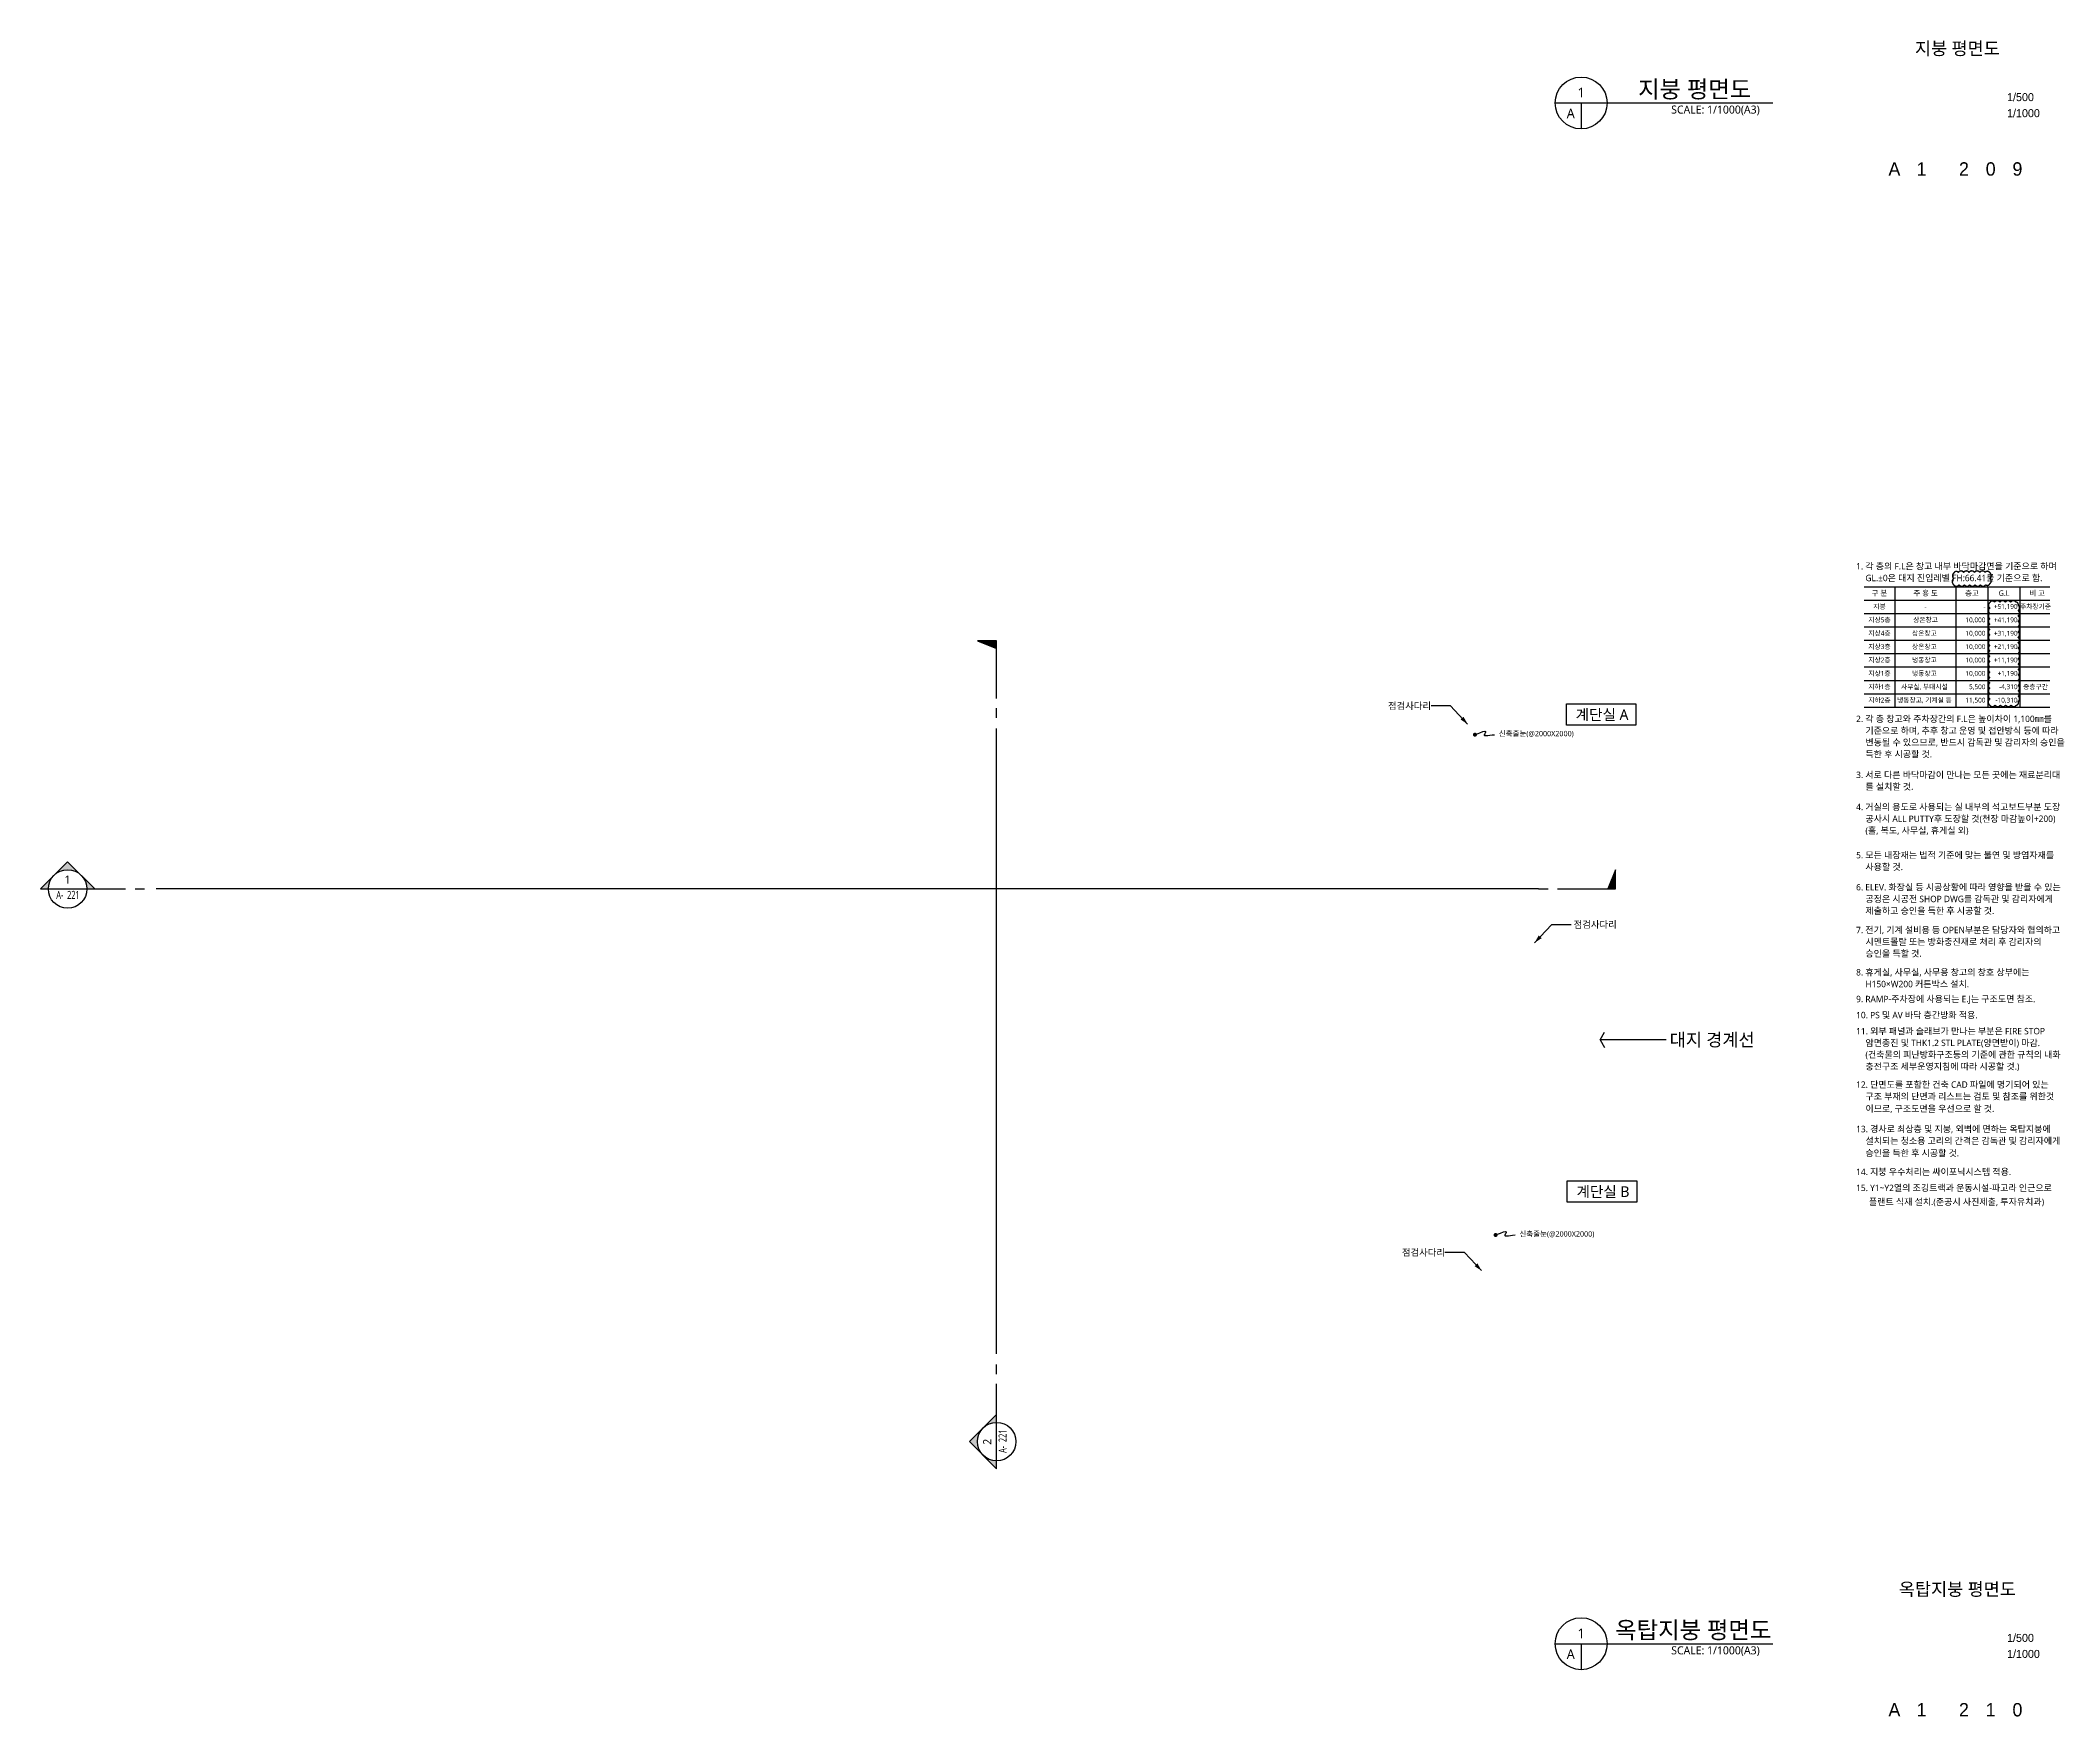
# Model space of a CAD drawing. Header units: millimetres. Extents: x 44005917 to 45882162, y -1242106 to 1898904.
# Drawn here: x 44064527 to 44442040, y -1242106 to -928787 of the extents above; entities that cross this region are included whole.
import ezdxf
from ezdxf.enums import TextEntityAlignment as Align

# ---------------------------------------------------------------- set-up
doc = ezdxf.new("R2010")
doc.units = ezdxf.units.MM
doc.header["$LTSCALE"] = 1000
doc.header["$MEASUREMENT"] = 0
doc.linetypes.add('ACAD_ISO03W100', pattern=[30, 12, -18])
doc.layers.get('0').update_dxf_attribs({"linetype": 'CONTINUOUS'})
doc.layers.get('Defpoints').update_dxf_attribs({"color": 171, "linetype": 'CONTINUOUS'})
for name, color, linetype in [('LED', 7, 'CONTINUOUS'), ('SYM', 7, 'CONTINUOUS'), ('TEXT', 3, 'CONTINUOUS'), ('TEXT(MIN)', 7, 'CONTINUOUS'), ('TEXT(노트)', 7, 'CONTINUOUS'), ('TEXT(실명)', 3, 'CONTINUOUS'), ('TEXT-TITLE', 6, 'CONTINUOUS'), ('TEXT-기입', 6, 'CONTINUOUS'), ('TITLE', 7, 'CONTINUOUS')]:
    doc.layers.add(name, color=color, linetype=linetype)
doc.layers.add('VE변경사항적용-20220616', color=10, linetype='CONTINUOUS', plot=False)
doc.styles.add('CGS', font='cgse', dxfattribs={"bigfont": 'cgs'})
doc.styles.add('나눔바른고딕', font='NanumBarunGothic.ttf')

# ---------------------------------------------------------------- blocks, each defined once
blk = doc.blocks.new('A$C31C7260E')
at = {"layer": 'TITLE'}
for points in [[(0, 0), (0, 4000), (13000, 4000), (13000, 0)], [(13000, 0), (0, 0)]]:
    blk.add_lwpolyline(points, dxfattribs=at)
blk = doc.blocks.new('sadnjfknkfggfhfgh')
at = {"layer": 'TEXT(MIN)'}
for points in [[(43152817, 1561090), (43187500, 1561090)], [(43158517, 1561090), (43158517, 1538590)], [(43169917, 1561090), (43169917, 1538590)], [(43175917, 1561090), (43175917, 1538590)], [(43181917, 1561090), (43181917, 1538590)], [(43152817, 1558590), (43187500, 1558590)], [(43152817, 1556090), (43187500, 1556090)], [(43152817, 1553590), (43187500, 1553590)], [(43152817, 1551090), (43187500, 1551090)], [(43152817, 1548590), (43187500, 1548590)], [(43152817, 1546090), (43187500, 1546090)], [(43152817, 1543590), (43187500, 1543590)], [(43152817, 1541090), (43187500, 1541090)], [(43152817, 1538590), (43187500, 1538590)]]:
    blk.add_lwpolyline(points, dxfattribs=at)
at = {"layer": 'VE변경사항적용-20220616', "linetype": 'ACAD_ISO03W100'}
for points in [[(43169553, 1561457, 0.5205671), (43170553, 1561457, 0.5205671), (43171553, 1561457, 0.5205671), (43172553, 1561457, 0.5205671), (43173553, 1561457, 0.5205671), (43174553, 1561457, 0.5205671), (43175553, 1561457, 0.5205671), (43176324, 1561686, 0.5205671), (43176324, 1562686, 0.5205671), (43176324, 1563686, 0.5205671), (43175411, 1563773, 0.5205671), (43174411, 1563773, 0.5205671), (43173411, 1563773, 0.5205671), (43172411, 1563773, 0.5205671), (43171411, 1563773, 0.5205671), (43170411, 1563773, 0.5205671), (43169553, 1563630, 0.5205671), (43169553, 1562630, 0.5205671)], [(43176283, 1538961, 0.5205671), (43177283, 1538961, 0.5205671), (43178283, 1538961, 0.5205671), (43179283, 1538961, 0.5205671), (43180283, 1538961, 0.5205671), (43181283, 1538961, 0.5205671), (43181611, 1539632, 0.5205671), (43181611, 1540632, 0.5205671), (43181611, 1541632, 0.5205671), (43181611, 1542632, 0.5205671), (43181611, 1543632, 0.5205671), (43181611, 1544632, 0.5205671), (43181611, 1545632, 0.5205671), (43181611, 1546632, 0.5205671), (43181611, 1547632, 0.5205671), (43181611, 1548632, 0.5205671), (43181611, 1549632, 0.5205671), (43181611, 1550632, 0.5205671), (43181611, 1551632, 0.5205671), (43181611, 1552632, 0.5205671), (43181611, 1553632, 0.5205671), (43181611, 1554632, 0.5205671), (43181611, 1555632, 0.5205671), (43181611, 1556632, 0.5205671), (43181611, 1557632, 0.5205671), (43181186, 1558208, 0.5205671), (43180186, 1558208, 0.5205671), (43179186, 1558208, 0.5205671), (43178186, 1558208, 0.5205671), (43177186, 1558208, 0.5205671), (43176283, 1558111, 0.5205671), (43176283, 1557111, 0.5205671), (43176283, 1556111, 0.5205671), (43176283, 1555111, 0.5205671), (43176283, 1554111, 0.5205671), (43176283, 1553111, 0.5205671), (43176283, 1552111, 0.5205671), (43176283, 1551111, 0.5205671), (43176283, 1550111, 0.5205671), (43176283, 1549111, 0.5205671), (43176283, 1548111, 0.5205671), (43176283, 1547111, 0.5205671), (43176283, 1546111, 0.5205671), (43176283, 1545111, 0.5205671), (43176283, 1544111, 0.5205671), (43176283, 1543111, 0.5205671), (43176283, 1542111, 0.5205671), (43176283, 1541111, 0.5205671), (43176283, 1540111, 0.5205671)]]:
    blk.add_lwpolyline(points, format="xyb", close=True, dxfattribs=at)
at = {"layer": 'TEXT(MIN)', "style": '나눔바른고딕'}
for s, p in [('1. 각 층의 F.L은 창고 내부 바닥마감면을 기준으로 하며', (43151304, 1564928)), ('GL.±0은 대지 진입레벨 FH:66.41를 기준으로 함.', (43153044, 1562728)), ('2. 각 층 창고와 주차장간의 F.L은 높이차이 1,100㎜를', (43151304, 1536398)), ('기준으로 하며, 추후 창고 운영 및 접안방식 등에 따라', (43153044, 1534198)), ('변동될 수 있으므로, 반드시 감독관 및 감리자의 승인을', (43153044, 1531998)), ('득한 후 시공할 것.', (43153044, 1529798)), ('3. 서로 다른 바닥마감이 만나는 모든 곳에는 재료분리대', (43151304, 1525928)), ('를 설치할 것.', (43153044, 1523728)), ('4. 거실의 용도로 사용되는 실 내부의 석고보드부분 도장', (43151304, 1519928)), ('공사시 ALL PUTTY후 도장할 것(천장 마감높이+200)', (43153044, 1517728)), ('(홀, 복도, 사무실, 휴게실 외)', (43153044, 1515528)), ('5. 모든 내장재는 법적 기준에 맞는 불연 및 방염자재를', (43151304, 1510928)), ('사용할 것.', (43153044, 1508728)), ('6. ELEV. 화장실 등 시공상황에 따라 영향을 받을 수 있는', (43151304, 1504928)), ('공정은 시공전 SHOP DWG를 감독관 및 감리자에게', (43153044, 1502728)), ('제출하고 승인을 득한 후 시공할 것.', (43153044, 1500528)), ('7. 전기, 기계 설비용 등 OPEN부분은 담당자와 협의하고', (43151304, 1496928)), ('시멘트몰탈 또는 방화충진재로 처리 후 감리자의', (43153044, 1494728)), ('승인을 득할 것.', (43153044, 1492528)), ('8. 휴게실, 사무실, 사무용 창고의 창호 상부에는', (43151304, 1489028)), ('H150×W200 커튼박스 설치.', (43153044, 1486828)), ('9. RAMP-주차장에 사용되는 E.J는 구조도면 참조.', (43151304, 1484028)), ('10. PS 및 AV 바닥 층간방화 적용.', (43151304, 1481028)), ('11. 외부 패널과 슬래브가 만나는 부분은 FIRE STOP', (43151304, 1478028)), ('암면충진 및 THK1.2 STL PLATE(양면받이) 마감.', (43153044, 1475828)), ('(건축물의 피난방화구조등의 기준에 관한 규칙의 내화', (43153044, 1473628)), ('12. 단면도를 포함한 건축 CAD 파일에 명기되어 있는', (43151304, 1468028)), ('충전구조 세부운영지침에 따라 시공할 것.)', (43153044, 1471428)), ('구조 부재의 단면과 리스트는 검토 및 참조를 위한것', (43153044, 1465828)), ('이므로, 구조도면을 우선으로 할 것.', (43153044, 1463528)), ('13. 경사로 최상층 및 지붕, 외벽에 면하는 옥탑지붕에', (43151304, 1459728)), ('설치되는 청소용 고리의 간격은 감독관 및 감리자에게', (43153044, 1457528)), ('승인을 득한 후 시공할 것.', (43153044, 1455228))]:
    blk.add_text(s, height=1200, dxfattribs=at).set_placement(p, align=Align.MIDDLE_LEFT)
for s, height, p in [('구 분', 1000, (43155666, 1559896)), ('주 용 도', 1000, (43164299, 1559896)), ('층고', 1000, (43172962, 1559896)), ('G.L', 1000, (43178962, 1559896)), ('비 고', 1000, (43185143, 1559896)), ('지상5층', 900, (43155666, 1554896)), ('지붕', 900, (43155666, 1557396)), ('상온창고', 900, (43164289, 1554896)), ('-', 900, (43164289, 1557396)), ('주차장기준', 900, (43184845, 1557396)), ('지상4층', 900, (43155666, 1552396)), ('상온창고', 900, (43164070, 1552396)), ('지상3층', 900, (43155666, 1549896)), ('지상2층', 900, (43155666, 1547396)), ('상온창고', 900, (43164070, 1549896)), ('냉동창고', 900, (43164070, 1547396)), ('지상1층', 900, (43155666, 1544896)), ('냉동창고', 900, (43164070, 1544896)), ('지하1층', 900, (43155666, 1542396)), ('지하2층', 900, (43155666, 1539896)), ('냉동창고, 기계실 등', 900, (43164070, 1539896)), ('사무실, 부대시설', 900, (43164070, 1542396)), ('중층구간', 900, (43184845, 1542396))]:
    blk.add_text(s, height=height, dxfattribs=at).set_placement(p, align=Align.MIDDLE_CENTER)
for s, p in [('10,000', (43175487, 1554896)), ('-', (43175487, 1557396)), ('+51,190', (43181487, 1557396)), ('+41,190', (43181487, 1554896)), ('10,000', (43175487, 1552396)), ('+31,190', (43181487, 1552396)), ('10,000', (43175487, 1549896)), ('10,000', (43175487, 1547396)), ('+21,190', (43181487, 1549896)), ('+11,190', (43181487, 1547396)), ('10,000', (43175487, 1544896)), ('+1,190', (43181487, 1544896)), ('11,500', (43175487, 1539896)), ('5,500', (43175487, 1542396)), ('-10,310', (43181487, 1539896)), ('-4,310', (43181487, 1542396))]:
    blk.add_text(s, height=900, dxfattribs=at).set_placement(p, align=Align.MIDDLE_RIGHT)
blk = doc.blocks.new('A$C1A302DD2')
at = {"layer": 'SYM'}
h = blk.add_hatch(color=256, dxfattribs=at)
h.paths.add_polyline_path([(707, 1207), (354, 854, -0.414214), (1061, 854)])
h.paths.add_polyline_path([(354, 854), (0, 500), (207, 500, -0.198912)])
h.paths.add_polyline_path([(1061, 854, -0.198912), (1207, 500), (1414, 500)])
for p, q in [((0, 500), (707, 1207)), ((1414, 500), (707, 1207)), ((0, 500), (207, 500)), ((207, 500), (1207, 500)), ((1207, 500), (2207, 500)), ((2457, 500), (2707, 500))]:
    blk.add_line(p, q, dxfattribs=at)
blk.add_circle((707, 500), 500, dxfattribs=at)
blk = doc.blocks.new('A$C1AFB1B41')
at = {"layer": 'SYM'}
blk.add_hatch(color=256, dxfattribs=at).paths.add_polyline_path([(2000, 500), (1800, 0), (2000, 0)])
for p, q in [((0, 0), (250, 0)), ((500, 0), (2000, 0)), ((2000, 500), (1800, 0)), ((2000, 0), (2000, 500))]:
    blk.add_line(p, q, dxfattribs=at)
blk = doc.blocks.new('A$C3F972117')
at = {"layer": 'Defpoints'}
blk.add_lwpolyline([(5091, -80041), (5091, 36844)], dxfattribs=at)
at = {"layer": 'SYM', "xscale": 7.200000000000009, "yscale": 7.200000000000009, "zscale": 7.200000000000009, "rotation": 90}
for name, p in [('A$C1AFB1B41', (5091, 38844)), ('A$C1A302DD2', (8691, -101532))]:
    blk.add_blockref(name, p, dxfattribs=at)
at = {"layer": 'TEXT', "style": '나눔바른고딕'}
blk.add_text('2', height=1500, rotation=90, dxfattribs=at).set_placement((4078, -97024))
at = {"layer": 'TEXT', "style": '나눔바른고딕', "width": 0.7}
for s, p in [('221', (6954, -96529)), ('A-', (6949, -98556))]:
    blk.add_text(s, height=1500, rotation=90, dxfattribs=at).set_placement(p)
blk = doc.blocks.new('A$C026E477C')
at = {"layer": 'Defpoints'}
blk.add_line((291249, 87230), (32833, 87230), dxfattribs=at)
at = {"layer": 'SYM', "xscale": 7.199999999999998, "yscale": 7.199999999999998, "zscale": 7.199999999999998}
for name, p in [('A$C1A302DD2', (11187, 83630)), ('A$C1AFB1B41', (291249, 87230))]:
    blk.add_blockref(name, p, dxfattribs=at)
at = {"layer": 'TEXT', "style": '나눔바른고딕', "width": 0.7}
for s, p in [('A-', (14163, 85373)), ('221', (16190, 85368))]:
    blk.add_text(s, height=1500, dxfattribs=at).set_placement(p)
at = {"layer": 'TEXT', "style": '나눔바른고딕'}
blk.add_text('1', height=1500, dxfattribs=at).set_placement((15695, 88243))

msp = doc.modelspace()

# ---------------------------------------------------------------- linework, layer by layer
for p, q in [((44328149, -1053153.8), (44331352.5, -1056572.3)), ((44347097, -1094029.2), (44343893.5, -1097447.7)), ((44330749, -1155328.8), (44333952.5, -1158747.3))]:
    msp.add_line(p, q)
for points in [[(44328149, -1053153.8), (44324515.8, -1053153.8)], [(44347097, -1094029.2), (44350730.2, -1094029.2)], [(44330749, -1155328.8), (44327115.8, -1155328.8)]]:
    msp.add_lwpolyline(points)
for points in [[(44331352.5, -1056572.3), (44330600.4, -1055221.3), (44330053.2, -1055734.2)], [(44343893.5, -1097447.7), (44344645.6, -1096096.7), (44345192.8, -1096609.6)], [(44333952.5, -1158747.3), (44333200.4, -1157396.3), (44332653.2, -1157909.2)]]:
    msp.add_solid(points)
at = {"layer": 'LED', "const_width": 375}
for points in [[(44332736.7, -1058374.5, -1), (44332736.7, -1058749.5, -1)], [(44336587.6, -1151894.7, -1), (44336587.6, -1152269.7, -1)]]:
    msp.add_lwpolyline(points, format="xyb", close=True, dxfattribs=at)
at = {"layer": 'LED'}
for points in [[(44332736.7, -1058562), (44333629.4, -1058189.8), (44334221, -1057989), (44334565.7, -1057927.4), (44334717.5, -1057972.5), (44334730.4, -1058092), (44334658.6, -1058253.7), (44334556.2, -1058425.3), (44334477.1, -1058574.3), (44334466.2, -1058675.3), (44334531, -1058729.9), (44334669.7, -1058746.8), (44334880.7, -1058734.3), (44335162.1, -1058701.1), (44335512.2, -1058655.7), (44335929.3, -1058606.4), (44336411.6, -1058562)], [(44356114.7, -1115616.7), (44356937.5, -1114191.5)], [(44368489.6, -1115616.7), (44356114.7, -1115616.7), (44356937.5, -1117041.9)], [(44336587.6, -1152082.2), (44337480.2, -1151710), (44338071.9, -1151509.2), (44338416.6, -1151447.5), (44338568.3, -1151492.7), (44338581.3, -1151612.2), (44338509.5, -1151773.9), (44338407.1, -1151945.4), (44338328, -1152094.5), (44338317.1, -1152195.4), (44338381.9, -1152250.1), (44338520.6, -1152267), (44338731.5, -1152254.5), (44339013, -1152221.3), (44339363.1, -1152175.8), (44339780.2, -1152126.6), (44340262.5, -1152082.2)]]:
    msp.add_lwpolyline(points, dxfattribs=at)
at = {"layer": 'SYM'}
for p, q in [((44347731.9, -940485.4), (44388397.5, -940485.4)), ((44352580.4, -940485.4), (44352580.4, -945333.9)), ((44347731.9, -1228485.4), (44388397.5, -1228485.4)), ((44352580.4, -1228485.4), (44352580.4, -1233333.9))]:
    msp.add_line(p, q, dxfattribs=at)
for centre in [(44352580.4, -940485.4), (44352580.4, -1228485.4)]:
    msp.add_circle(centre, 4848.5, dxfattribs=at)

# ---------------------------------------------------------------- block references
for name, p in [('sadnjfknkfggfhfgh', (1252690.1, -2592000)), ('A$C3F972117', (44238217.3, -1094261.9)), ('A$C31C7260E', (44349821.8, -1056786.9)), ('A$C026E477C', (44053339.9, -1174632.2)), ('A$C31C7260E', (44349994.7, -1145947))]:
    msp.add_blockref(name, p)

# ---------------------------------------------------------------- texts
at = {"layer": 'TEXT', "style": '나눔바른고딕'}
for s, p in [('지붕 평면도', (44363230.8, -939515.7)), ('옥탑지붕 평면도', (44358952.8, -1227515.7))]:
    msp.add_text(s, height=3200, dxfattribs=at).set_placement(p)
for s, p in [('1', (44352580.4, -938546)), ('A', (44350641, -942424.8)), ('1', (44352580.4, -1226546)), ('A', (44350641, -1230424.8))]:
    msp.add_text(s, height=1800, dxfattribs=at).set_placement(p, align=Align.MIDDLE)
for p in [(44385980, -940970.2), (44385980, -1228970.2)]:
    msp.add_text('SCALE: 1/1000(A3)', height=1500, dxfattribs=at).set_placement(p, align=Align.TOP_RIGHT)
at = {"layer": 'TEXT(MIN)', "style": '나눔바른고딕'}
for s, height, p in [('신축줄눈(@2000X2000)', 1000, (44337189.9, -1058358.3)), ('14. 지붕 우수처리는 싸이포닉시스템 적용.', 1200, (44403993.7, -1140272.2)), ('15. Y1~Y2열의 조깅트랙과 운동시설-파고라 인근으로', 1200, (44403993.7, -1143272.2)), ('플랜트 식재 설치.(준공시 사진제출, 투자유치과)', 1200, (44406384.9, -1145878.5)), ('신축줄눈(@2000X2000)', 1000, (44341040.8, -1151878.5))]:
    msp.add_text(s, height=height, dxfattribs=at).set_placement(p, align=Align.MIDDLE_LEFT)
at = {"layer": 'TEXT(노트)', "style": '나눔바른고딕'}
for p in [(44316478.3, -1053178.1), (44351191.4, -1094053.5), (44319078.3, -1155353.1)]:
    msp.add_text('점검사다리', height=1250, dxfattribs=at).set_placement(p, align=Align.MIDDLE_LEFT)
msp.add_text('대지 경계선', height=2400, dxfattribs=at).set_placement((44369139.5, -1116798))
at = {"layer": 'TEXT(실명)', "style": '나눔바른고딕'}
for s, p in [('계단실 A', (44356497.3, -1054798.7)), ('계단실 B', (44356670.1, -1143958.8))]:
    msp.add_text(s, height=2000, dxfattribs=at).set_placement(p, align=Align.MIDDLE)
at = {"layer": 'TEXT-TITLE', "style": '나눔바른고딕'}
for s, p in [('지붕 평면도', (44422922.9, -931494.2)), ('옥탑지붕 평면도', (44422922.9, -1219494.2))]:
    msp.add_text(s, height=2400, dxfattribs=at).set_placement(p, align=Align.CENTER)
at = {"layer": 'TEXT-기입', "style": 'CGS'}
for s, p in [('1/500', (44432215.4, -940589.1)), ('1/1000', (44432215.4, -943589.1)), ('1/500', (44432215.4, -1228589.1)), ('1/1000', (44432215.4, -1231589.1))]:
    msp.add_text(s, height=1500, dxfattribs=at).set_placement(p, align=Align.BOTTOM_LEFT)
for s, p in [('A', (44411152.3, -952820.5)), ('1', (44416215.1, -952820.5)), ('2', (44424152.3, -952820.5)), ('0', (44429152.3, -952820.5)), ('9', (44434152.3, -952820.5)), ('A', (44411152.3, -1240820.5)), ('1', (44416215.1, -1240820.5)), ('2', (44424152.3, -1240820.5)), ('1', (44429152.3, -1240820.5)), ('0', (44434152.3, -1240820.5))]:
    msp.add_text(s, height=2500, dxfattribs=at).set_placement(p, align=Align.MIDDLE_CENTER)

doc.saveas('drawing.dxf')
